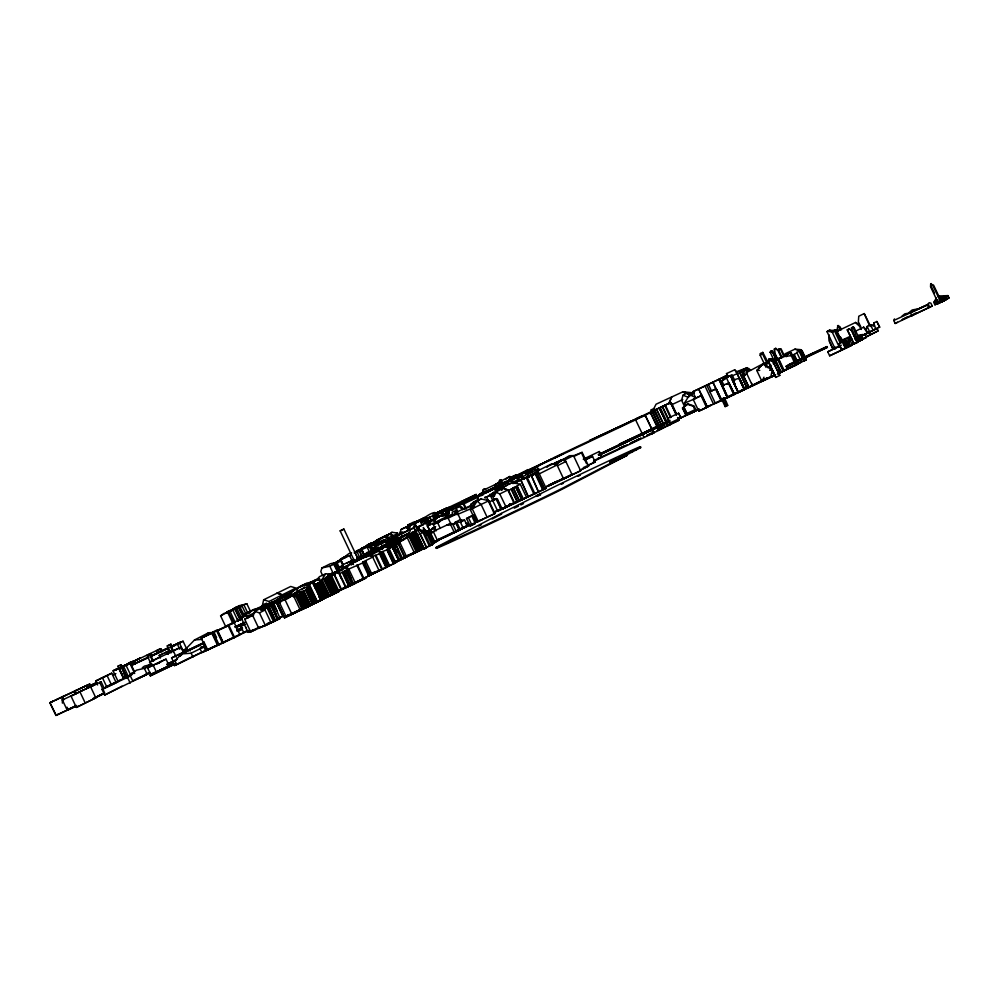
<?xml version="1.0" encoding="UTF-8"?>
<svg xmlns="http://www.w3.org/2000/svg" width="999" height="999" viewBox="0 0 999 999"><rect width="100%" height="100%" fill="white"/><g stroke="black" fill="none" stroke-linecap="round" stroke-linejoin="round"><path stroke-width="1.5" d="M478.109 499.937L478.121 497.152L462.912 504.22M480.981 498.913L474.875 502.36L470.254 509.577L476.298 522.352L494.967 513.511L488.923 500.736L480.981 498.913L477.122 501.036L472.252 508.766L478.284 521.553L481.493 519.892M478.221 500.399L478.246 496.403M849.887 335.177L850.836 339.473M452.247 513.324L452.272 512.225L455.469 510.739L455.394 513.511M860.114 340.559L859.377 340.884L858.166 337.612L861.762 335.939L863.411 338.973L861.6 339.86L860.676 337.874L861.762 335.939M261.75 609.964L261.863 606.218L264.747 605.906L262.088 607.105M335.027 575.586L335.152 571.678L339.598 573.613L340.921 577.971M335.152 571.678L334.578 575.786L341.059 589.51M127.647 663.786L132.992 661.263L134.316 663.286M274.613 619.567L268.893 606.331L275.225 620.866L280.132 618.418L273.426 603.146C266.159 606.705 286.688 593.194 286.688 594.592L283.529 597.152M944.817 297.078L942.719 298.289L944.942 296.179L943.493 296.666C947.139 306.693 944.092 292.282 942.881 298.002L944.817 297.078L946.016 299.638L941.545 301.998L933.628 285.202L930.681 283.928L930.544 286.75L938.461 303.484L944.779 300.349L943.818 300.874M799.1 351.124L803.795 361.051L806.243 359.827L801.885 350.624L799.937 350.424L795.891 353.421A1.936 0.749 -27.6 0 1 794.779 354.046L794.13 355.12L798.201 363.736L779.282 372.827M400.836 540.184L400.999 537.812L403.421 536.688M276.573 602.797L282.979 616.371L276.573 602.797L273.389 603.833M862.1 338.099L862.249 336.526M395.08 562.362L430.382 545.541L423.913 531.868L424.088 530.144L421.316 531.206L419.617 530.019L426.348 530.606L432.817 544.293L431.031 545.179L431.968 544.755L425.499 531.068L424.088 530.144M841.395 329.608L840.134 326.948L838.074 325.437L837.262 328.409L838.523 331.069M767.22 363.786L762.612 354.033L762.799 352.397L768.743 363.648M843.643 344.817L843.968 342.008L845.791 340.372L849.325 346.079L841.545 349.8L838.96 344.343L839.447 343.344L845.791 340.372M766.046 367.395L760.164 355.194L760.364 353.534L762.799 352.397M436.376 514.123L434.84 512.562C430.094 512.499 414.31 524.562 429.657 516.92L430.906 519.58M777.384 374.076L783.765 370.954L777.771 358.291L775.724 357.492L774.849 359.715L781.068 372.302L775.236 359.128L774.575 359.44L780.731 372.49L781.405 372.165M471.029 509.54L471.191 505.369L457.405 511.788L454.308 515.047M361.213 555.769L359.503 550.861L357.118 551.923L359.715 557.417M363.536 554.695L361.838 549.75L357.118 551.923M427.085 535.364L427.51 532.917L430.457 532.954L435.064 542.357L431.231 544.218M363.561 562.362L363.374 563.386L363.736 562.425L364.685 562.774L370.504 575.062L337.1 591.321L366.146 577.959L352.672 584.69M126.174 665.546L133.004 662.087L133.729 663.586L132.992 661.263M384.977 537.362L389.41 534.028L393.244 535.889M944.055 296.141L946.253 296.666L944.055 296.141L943.531 297.864L940.059 299.525L941.27 302.085L942.906 301.099M429.882 531.343L427.372 526.023L430.806 522.065M124.663 665.734L129.945 662.587L133.004 662.087L129.321 663.811M414.435 525.536L414.011 527.435L424.163 548.926L426.448 547.852L415.584 524.975L414.435 525.536L413.898 527.46L416.296 526.361L415.584 524.975M262.924 607.03L262.312 605.731L263.661 599.787L290.709 586.463L295.891 588.036L282.367 594.78L277.16 593.219M407.38 527.16L407.892 524.937L413.324 522.227L421.041 520.267L421.328 520.866M385.851 546.753L387.25 544.218L386.713 546.428L385.477 547.352M378.309 544.08L371.928 548.901L370.829 546.278L372.04 548.838L385.102 541.371L384.328 539.722L375.474 543.993M253.459 629.87L248.089 632.367L241.034 617.444L245.255 614.66L245.529 613.586L253.908 609.39L259.34 608.166M434.877 520.354L432.704 515.746L433.204 513.873L434.84 512.562M190.185 650.948L190.359 650.299M504.682 483.891L504.882 483.191L505.894 483.578M650.087 413.723L651.261 409.852L653.858 408.541L656.056 404.208L682.991 391.77L694.417 392.994M684.627 406.668L681.555 400.162L683.054 395.167L685.626 393.843L682.991 391.77M322.764 575.749L320.804 571.59L321.903 567.956L330.319 563.761L336.813 562.312M181.019 655.282L181.493 654.77L180.432 655.706M370.804 554.47L371.678 551.685L372.664 551.186L373.264 552.459M340.759 570.879L341.496 568.568L368.244 555.344L372.802 557.005L362.762 562.075L365.497 562.325L365.784 561.251L371.953 574.313M263.149 607.092L264.023 604.395L266.583 603.109M497.102 486.126L491.408 488.886L497.09 487.687M778.858 350.412L779.395 348.776L781.255 349.275L784.502 356.156M775.724 357.492L774.849 359.715L777.771 358.291M875.761 329.046L873.775 322.939L876.835 321.478L879.682 327.185L867.607 332.892L865.983 329.458L867.357 326.311M500.986 486.401L503.434 485.414M801.885 350.624L800.686 349.875M736.063 371.903L747.252 367.669L746.191 370.429M778.321 350.724L779.395 348.776M293.756 595.267L294.767 592.694L297.19 592.807M470.467 505.906L471.291 503.808L474.063 502.41L473.751 503.196M668.968 403.771L671.653 396.965L668.905 403.209L672.09 404.533L682.767 399.55L681.555 400.162M769.317 358.778L768.119 361.251L775.761 377.397L779.794 375.437L772.152 359.29L769.317 358.778L768.119 361.251L772.152 359.29M243.294 617.22L238.436 606.93L239.36 606.218L243.931 614.622M387.575 546.878L384.003 546.765L369.081 553.696L368.456 555.219L370.617 554.22M384.003 546.765L383.366 548.289L380.032 549.837M401.236 529.37L413.236 523.813L401.236 529.37L399.625 533.154L402.247 531.78M508.416 482.142L508.741 481.381M254.695 611.351L259.453 612.899L265.022 609.989L260.427 608.478L254.695 611.351L252.784 615.671L258.741 628.284L270.904 622.439L264.535 625.399M456.156 514.572L457.405 511.788M932.217 305.994L911.837 315.734L910.364 312.612L928.258 304.183L929.132 302.697L930.868 303.159L932.217 305.994L895.179 323.476L893.768 320.492L894.48 318.918M741.483 371.74L747.714 369.368L746.465 369.155L747.052 371.653M533.266 474.725L534.328 472.539L552.047 463.673L557.03 464.972L563.523 478.696L553.196 483.504M763.873 364.061L763.311 363.624L756.755 370.392L761.937 381.368L763.96 377.197M943.768 296.715L943.118 298.052L944.392 300.612L946.016 299.638M943.481 297.277L943.393 296.928M145.979 667.532C149.201 665.272 148.626 666.296 145.991 667.544M770.803 351.273C769.442 354.121 770.841 349.787 772.402 351.323L775.699 358.291M131.019 674.849L132.055 672.802M71.066 708.241L67.07 709.877L62.388 699.962L63.337 698.126M171.478 646.703L180.944 642.207L175.512 644.48M86.788 688.561L87.737 686.738L89.61 687.062L85.552 688.96M292.532 596.153L294.767 592.694M493.568 512.612L513.911 502.922L507.804 489.985L502.784 488.548L495.666 492.12L492.944 496.99L494.243 499.725M501.211 489.56L502.385 487.5L511.975 482.692L520.317 484.253L526.548 497.44L522.165 499.65L515.534 486.65L512.962 487.924L518.581 499.8M936.3 298.089L933.778 302.447L934.877 304.77L947.314 298.913L946.215 296.603L938.298 296.94M267.008 607.867L272.39 605.032L272.29 602.11L275.849 601.648M196.666 654.657L176.773 664.572L174.95 660.714L181.668 653.92L191.121 653.209L200.062 648.738L201.174 647.177L202.66 647.364M202.647 652.235L208.304 649.537L201.898 652.609L200.05 648.701L203.821 646.952L204.97 645.429M943.543 297.24L944.242 296.341M291.945 595.416L291.371 594.855L290.909 595.579L293.606 594.567L292.882 595.167M385.139 536.5L380.419 538.861L384.353 536.55L387.687 538.036L398.052 533.491L397.352 533.029L397.115 533.903M685.601 405.894L684.352 403.246L689.71 394.73L693.893 392.644M330.794 574.1L329.445 575.112L337.525 592.207L339.011 591.47L330.794 574.1L325.662 573.776L321.928 579.657L319.218 580.918M229.87 611.113L227.61 612.262L229.87 611.113L227.61 612.262L232.979 623.638M739.747 372.689L747.152 388.349L739.747 372.689L741.483 371.74L749.15 387.4M397.939 542.232L400.999 537.812M560.814 461.276L563.836 458.753M283.516 596.803L286.426 594.68M337.425 566.196L335.739 563.773L337.662 561.076L350.911 555.044M483.941 493.119L482.679 490.472L499.6 482.505L494.517 485.102L495.779 487.762M268.806 604.907L269.43 604.058L265.996 605.656M482.679 490.472L483.878 488.848L485.989 488.898M744.505 389.573L737.162 373.614L744.505 389.573L740.047 379.72M734.74 380.507L732.255 375.249C730.232 373.738 718.855 384.515 724.362 378.409M534.515 469.18L535.202 468.269L534.303 468.731M751.573 383.191L752.534 385.801L746.315 372.639L748.688 370.329L748.001 368.881L742.994 371.303L744.992 375.512L742.894 371.079M427.272 534.577L428.721 533.354L428.296 532.554M394.642 547.889L393.169 548.951L394.642 547.889L397.914 552.047L401.398 559.39L396.303 561.763M354.333 553.121L367.145 547.115L368.469 545.466L371.628 550.886M368.469 545.466L356.431 551.073L355.12 552.684L357.754 558.279M455.257 522.215L460.414 522.152L463.286 528.246L467.432 526.173L464.585 520.154L459.777 519.955L455.257 522.215L454.545 523.476M560.751 461.138L561.913 459.74L555.531 462.737M555.781 463.261L556.58 462.287L558.079 462.724M316.646 580.032L319.48 576.66L325.662 573.776M390.484 534.015L391.933 532.292L397.352 533.029M295.304 589.66L298.164 588.011L297.44 588.548M347.689 566.808L343.731 568.044L343.993 567.27L347.64 566.683M547.002 467.345L547.852 466.358M431.73 532.117L450.561 523.364L452.584 523.726L456.381 531.755M480.644 494.18L482.042 492.582L485.939 491.196L478.621 494.842M478.683 495.129L482.042 492.582M313.898 581.006L310.776 582.792L318.132 578.558M386.263 544.043L386.551 544.655L390.771 542.295M239.36 606.218L238.436 606.93L239.947 606.193L239.236 606.518M386.551 544.655L389.073 541.87L392.145 541.595M291.046 595.866L297.627 591.021L302.884 592.232L309.415 606.043M370.117 554.02L369.468 552.622L372.04 549.787L374.126 549.6M388.411 548.051L393.606 546.378L394.418 548.089L396.578 545.804L394.38 545.117L388.062 548.226M171.353 646.44L180.794 641.882M873.775 322.939L874.15 325.974L870.653 325.137L873.138 330.294M348.389 565.496L344.143 567.569M134.603 663.486L131.656 665.409L146.703 658.378M758.691 368.394L759.677 367.37M760.676 366.346L761.675 365.309M763.311 363.624L746.315 372.639M212.987 632.429L208.504 632.779L194.53 639.959L183.654 651.123L184.216 652.634M206.506 634.815L208.504 632.779M199.763 645.878L201.686 643.943L204.383 643.731M288.274 615.172L285.976 616.321L279.32 602.247L281.268 600.349L292.17 595.292L289.186 597.664M356.368 561.625L361.85 556.918L367.495 556.58M361.85 556.918L358.566 560.014M373.776 553.121L374.65 552.322M385.377 536.987L391.933 532.292M349.737 584.702L347.615 586.65L351.323 584.79M474.8 502.26L477.135 500.649M365.671 553.733L367.47 552.147M488.623 501.311L486.638 497.102L493.793 492.332L494.692 494.243M490.347 495.367L493.793 492.332M835.239 349.038L827.022 331.668L829.744 330.082L834.465 330.831L840.284 343.132L841.208 341.845L843.83 341.72L846.54 347.465L845.266 348.139L842.544 342.382L840.758 342.195L839.035 343.693L841.882 349.712M829.744 330.082L827.022 331.668M943.768 296.503L940.209 299.188L945.341 296.079L946.815 299.213L945.166 295.741L943.356 296.99M347.19 563.086L354.308 559.465M365.646 553.796L372.752 550.162M481.605 494.892L482.554 494.068M849.849 346.216L847.914 342.12L850.211 340.709L852.247 345.005L847.664 347.365M847.914 342.12L850.211 340.709M526.535 470.891L528.084 469.567L513.836 476.823L528.171 470.304M457.867 513.224L455.419 508.066L458.191 505.731L459.453 505.094L464.185 509.265M457.792 506.493L455.419 508.066M311.164 583.129L312.063 582.367M344.842 556.743L343.281 558.041L347.627 555.444M329.707 596.116L321.928 579.657L325.612 578.146L333.266 594.355L284.303 616.907L278.259 604.133L277.872 601.248L279.695 600.287L281.343 601.585M335.739 563.773L341.171 560.839L343.069 564.872M291.671 595.779L293.956 596.715L297.277 596.228L303.072 608.491L291.708 613.848L284.927 599.5L299.163 592.02L301.523 592.994L307.729 606.131L302.909 608.453M292.395 595.766L299.163 592.02M901.847 316.246L904.807 313.848L909.727 312.949M909.265 312.35L912.224 309.952L917.157 309.053M849.737 346.316L847.751 342.108L847.115 342.62L849.587 341.258M406.993 538.199L412.112 532.255L419.592 530.019L422.864 532.355L429.333 546.028M493.056 489.26L499.2 486.388L499.625 487.3L510.439 480.057L513.873 481.88L509.103 484.178L505.769 482.455M505.282 484.115L510.439 480.057M685.451 414.198C687.874 414.41 683.603 405.444 682.504 407.992L685.451 414.198L695.679 409.378L694.055 405.956L687.986 403.883L683.766 406.93M683.154 407.417L687.986 403.883M300.537 586.9L301.273 586.313M557.342 463.386L562.062 459.74L565.859 461.501L557.392 465.734M670.054 420.329L619.417 444.143L669.18 420.816M788.411 353.933L778.658 358.753L784.29 370.679L786.288 369.655M371.566 554.92L376.873 550.836L384.965 546.778L388.861 548.114L395.754 562.687L346.428 586.738L355.169 582.604L352.422 583.99L345.417 570.429L343.693 571.391L350.174 585.102L344.343 572.764M157.243 663.935L161.139 661.4L159.016 663.036M437.712 522.939L442.307 519.418L448.151 518.181L457.629 513.424L461.488 521.603M447.04 518.294L451.785 514.66L457.629 513.424M529.008 476.823L527.722 474.1L524.125 471.978L512.986 479.32L516.483 477.522M519.83 475.249L524.125 471.978M795.679 365.359L796.877 364.635L791.196 352.622L790.246 353.334L795.679 365.359L778.808 373.239M150.112 672.664L132.755 680.981L129.97 675.099L136.538 670.154L144.368 668.356L152.298 664.285L144.48 666.083L142.295 667.732M413.524 523.089L424.7 517.445L413.186 523.101M116.371 682.742L119.356 680.506M404.907 538.985L406.693 537.637L406.193 538.011M355.194 582.667L348.663 568.843L345.517 567.307L336.338 571.903L331.106 575.799M341.845 570.042L345.517 567.307M531.093 470.367L536.8 466.133M536.725 467.22L541.333 463.798L536.775 466.333M519.867 480.332L518.556 477.572L521.615 475.874L522.939 478.671M557.055 462.974L569.605 455.694L573.488 455.606L580.644 470.741L549.263 485.639L580.644 470.741M301.473 589.872L304.795 587.424L308.616 588.773L315.359 603.034L312.45 604.482L305.544 589.872L308.616 588.773M566.196 458.204L568.468 456.531M727.722 377.397L726.81 375.449L718.905 379.483L727.434 397.664L734.49 394.305L729.133 382.979L721.728 385.564L724.013 385.489L721.865 380.944L727.534 376.748L732.255 375.249M238.037 621.053L232.63 609.627C234.715 609.914 226.074 611.013 226.011 613.099L231.181 610.401M339.785 570.716L338.524 568.056C341.646 565.896 351.486 557.842 353.446 564.435M348.838 562.075L353.896 559.665M343.181 564.71L340.522 559.078L344.817 556.705M513.149 479.145L515.659 477.322L514.985 475.949L516.833 475.087L517.694 476.898M518.556 477.572L521.615 475.874M773.226 363.636L775.449 362.025M767.669 367.657L771.003 365.234M225.749 626.723L220.604 615.834L223.863 613.473L227.735 612.537M246.903 603.846L235.627 607.429L232.255 609.852L238.848 605.781L246.903 603.846L250.674 611.838M229.146 610.814L225.999 613.074L229.333 610.676L233.291 609.702L229.995 611.388L235.24 622.489M494.205 496.278L490.472 496.091L496.553 492.47M654.645 410.464L652.584 411.526L660.963 429.258L663.074 428.171L654.645 410.464L659.477 407.979L667.794 425.736L678.833 420.354L677.547 417.632L679.208 420.154L677.759 417.52M311.95 582.742L306.481 585.314L299.363 586.613L290.996 592.245L292.982 596.44M789.897 363.998L786.138 366.258L786.5 367.008L827.359 347.34L827.01 346.591L807.13 355.681L789.897 363.998L790.246 364.747L786.5 367.008M832.691 348.576L830.119 342.332M619.417 444.143L619.767 444.892L653.796 428.146L655.594 427.36L655.943 428.109L598.776 455.357L598.426 454.607L655.594 427.36M598.776 455.357L655.943 428.109M494.517 485.102L499.887 481.593M506.006 479.145L509.827 476.486L511.138 479.245M325.287 578.021L326.561 577.147L334.415 593.768L333.054 594.455L325.612 578.146M501.373 484.74L499.438 480.631L500.237 480.082L501.048 479.657L503.009 483.803M667.632 418.419L678.621 413.174L680.843 417.882L669.854 423.114L667.919 418.219M669.854 423.114L662.225 406.568L659.415 408.004L667.644 425.811L663.074 428.171M501.048 479.657L499.438 480.631M328.584 576.411L330.095 575.374L337.962 592.007L336.338 592.819L327.859 576.123L326.348 577.06L334.278 593.831L335.851 593.044L327.859 576.123M442.569 514.672L441.745 515.297L442.507 514.785L441.458 512.549L440.634 512.962L441.745 515.297L446.64 512.862L447.927 515.571M678.621 413.174L680.843 417.882M274.8 620.891L250.724 631.905L244.718 619.218L253.634 614.223M443.943 514.585L442.682 511.913L443.444 511.401L446.516 509.965L447.789 512.662M442.682 511.913L446.516 509.965M386.813 535.164L376.461 540.284L386.813 535.164L388.024 536.176M724.275 397.739C725.274 405.482 731.118 410.789 724.275 397.739L721.615 399.101L725.162 406.593L727.821 405.244M215.547 645.691L207.005 650.337L201.161 637.986L234.166 622.652L239.935 634.852L233.903 637.861L228.072 625.524L234.166 622.652M721.615 399.101L722.177 398.726L725.724 406.231L725.162 406.593M775.761 377.397L769.055 362.4M806.243 359.827L801.947 350.449M127.273 678.296L121.853 666.92L123.376 665.946L128.359 676.485M119.78 668.256L114.061 670.354L125.774 664.722L130.694 675.074M846.415 341.97L847.04 341.571M403.546 539.66L402.659 540.009M421.241 549.325L413.798 533.591L421.241 549.325L417.907 550.973L410.839 535.064L418.281 550.811L404.595 557.342L413.823 552.709M510.576 477.772L512.487 476.685M285.102 598.276L291.371 594.855M779.794 375.437L771.79 359.515L769.467 358.703M940.121 298.951L941.008 298.489L942.394 301.436L938.086 303.559L938.973 303.097M293.306 594.954L294.006 594.53M938.461 303.484L939.085 303.084M315.821 589.31L313.224 583.816L321.091 600.274L322.24 599.687L313.723 581.668C309.615 584.977 303.346 583.091 299.688 587.262L303.022 584.74L311.313 583.129M936.587 300.374L937.586 299.912L938.66 303.022L937.012 303.796L935.626 300.874L936.35 300.437L937.736 303.359L937.012 303.796M938.66 303.022L939.485 302.535M941.92 301.823L944.18 300.711M778.983 349.026L781.255 349.275M794.492 365.709L796.877 364.635M304.345 608.503L309.727 605.856L302.972 591.558L302.884 592.232M786.688 368.406L787.299 368.281M813.386 352.822L813.748 353.571L790.246 364.747M813.748 353.571L827.359 347.34M940.059 299.525L941.695 298.551M126.848 664.959L130.394 662.374M230.831 611.138L233.079 609.802L230.257 611.126M786.7 369.255L787.712 368.631M795.304 365.047L796.415 364.385L793.843 358.828M785.826 369.742L787.274 369.068M805.069 360.352L803.708 356.256M827.01 346.591L786.138 366.258M437.899 517.045L439.41 516.158M798.201 363.736L799.138 363.274M506.968 482.667L505.956 483.254L509.465 481.456M508.041 482.042L515.934 477.772L518.568 479.458L513.861 481.843L511.251 480.182M510.626 480.856L515.934 477.772M261.8 609.765L267.944 606.805L274.725 621.141L267.682 606.942L273.351 604.083L262.625 609.065M277.385 619.692L270.717 605.406M942.544 297.252L943.855 300.911M526.623 472.677L529.27 471.153L532.255 472.365L527.884 474.6L524.912 473.389L537.412 466.783M398.214 560.189L398.838 559.815M793.194 357.455L792.132 355.319M519.28 475.087L510.227 479.982L519.28 475.087L523.051 476.56L524.35 479.295M946.215 296.603L947.951 295.617L949.05 297.927L946.927 299.138L945.866 296.903M509.677 478.296L512.674 476.598L511.85 477.06M406.743 537.737L415.072 532.991L422.777 549.313M944.08 300.537L946.165 299.363M941.22 301.686L943.181 300.562M525.699 473.276L533.503 469.08L536.663 470.229M528.983 471.653L533.503 469.08M939.26 302.41L935.688 304.445L934.315 301.548M934.877 304.77L949.05 297.927M375.249 545.516L374.088 542.669L371.378 543.181L361.476 548.588L362.674 547.989M366.745 545.804L371.378 543.181M341.533 559.415L340.309 560.102L342.882 565.559M366.421 556.505L377.322 550.886L381.031 552.459L379.57 553.908M377.322 550.886L366.158 556.743M443.169 514.985L449.363 511.613M385.489 547.202L397.19 541.695L397.49 542.332L413.798 533.591M342.794 558.703L345.342 557.267M356.755 551.76L354.433 552.21M384.328 536.788L373.688 542.307L377.085 540.397L380.719 541.908L387.812 538.286L384.328 536.788L373.863 542.12L375.387 545.454M871.165 324.937L874.4 325.711M529.458 471.053L536.201 467.495M780.831 372.377L774.287 359.578L775.261 359.066M879.682 327.185L876.835 321.478M769.417 361.875L764.66 364.61L762.549 364.41L765.758 363.049L766.583 364.785L765.933 363.411M772.102 376.448L770.691 377.222L772.264 370.204L763.636 363.861M410.502 554.383L406.406 556.193M678.87 420.292L662.999 427.659M336.338 571.903L339.51 573.438L344.343 571.728M747.015 369.23L748.626 368.344L750.561 370.13M232.392 609.74L236.051 607.754L242.158 606.218L247.902 618.119M304.096 591.046L306.006 590.009L312.774 604.333L310.839 605.307L303.609 590.884L302.535 591.383L308.803 604.67M516.67 481.98L514.485 483.004M524.487 498.538L522.302 499.55M382.567 541.833L386.85 540.859L384.365 542.207L394.705 537.05M642.469 416.508L652.634 411.501L660.801 429.333L650.849 434.228L653.746 432.929L645.192 415.222L653.571 432.942M659.128 430.194L650.749 412.475M843.094 342.345L842.132 340.135L850.461 336.213M376.873 550.836L380.906 552.21L388.561 549.213L395.104 563.049L394.38 563.386M354.133 560.414L340.159 530.869L341.383 530.257L343.918 529.095L357.879 558.641M280.407 597.552L286.214 594.442L291.558 593.181M288.324 593.593L294.118 590.496M314.935 584.215L322.477 599.05L325.312 597.652L318.569 583.379L317.495 583.191L322.277 581.693L328.958 595.829M395.704 540.434L394.468 537.837L393.431 538.399L394.655 540.983M392.932 538.561L396.128 536.962L397.352 539.547M396.128 536.962L394.642 537.662L397.465 536.251L398.688 538.848M368.718 547.252L384.328 539.722M386.85 540.859L382.255 543.294L378.196 544.143M394.468 537.837L385.814 542.107M391.071 539.547L391.883 539.11M910.364 312.612L928.396 304.483L893.768 320.492M895.179 323.476L897.464 322.265M911.837 315.734L912.761 315.247M405.931 527.46L408.816 528.234L409.902 531.068M373.826 542.145L377.135 543.606L380.557 541.895L377.285 540.409L368.394 544.954L371.74 543.281M529.095 471.353L532.042 471.915L536.376 469.63M388.748 551.473L387.5 548.826L388.861 548.114M775.549 357.58L777.284 358.566L783.266 371.228M305.344 607.792L307.08 606.88L306.281 607.255M726.348 377.659L734.253 394.405M842.544 342.382L843.83 341.72M849.287 342.32L848.213 340.047L850.524 338.798M848.388 347.028L829.645 355.806L827.746 351.785L841.308 345.217M846.403 342.819L847.751 342.108M858.74 337.4L856.93 338.349L861.912 334.965L865.009 334.465L866.395 337.4L856.455 342.257L860.139 340.334M854.32 336.476L851.485 327.759L853.071 327.023L854.095 327.56L858.69 337.3L855.019 339.223L858.241 336.9L865.009 334.465M829.645 355.806L852.247 345.005M841.545 349.8L843.168 349.038M907.055 317.095L902.109 319.705L909.689 316.146M910.951 315.559L915.908 312.949M312.974 582.355L321.628 600.024L316.371 602.622L307.904 584.69L312.974 582.355L321.091 600.274M183.279 652.497L184.365 651.922M761.787 365.122L765.758 363.049M877.11 328.334L864.335 334.765L877.11 328.334L878.271 330.769L865.484 337.2L878.271 330.769M856.368 340.047L861.263 337.687L862.212 339.685L857.317 342.045L856.368 340.047L857.529 339.435M861.263 337.687L860.114 338.286L861.063 340.297L862.212 339.685M859.377 340.884L861.175 339.997L860.614 338.798M857.317 342.045L858.466 341.446M942.419 301.473L940.858 302.36L932.941 285.614L930.681 283.928M118.044 681.355L113.087 670.853L119.206 668.556L122.04 674.013M315.509 584.328L318.569 583.379M521.815 477.197L527.709 474.088M842.232 342.17L836.55 330.157L833.591 331.581M540.322 494.63L537.986 495.841L540.609 494.68L540.272 493.981L501.248 513.411L438.873 545.916A72.74 0.887 -25.3 0 0 436.526 547.19A72.827 0.887 -25.3 0 0 480.094 527.672L480.257 527.584A73.526 0.899 -25.3 0 0 484.328 525.686A72.827 0.887 -25.3 0 0 494.318 520.991L496.341 520.042A72.715 0.887 -25.3 0 0 519.418 509.103L521.965 507.892A72.827 0.887 -25.3 0 0 564.797 486.988L640.933 447.477L639.635 447.814A53.609 0.649 -25.3 0 0 630.019 451.973M536.813 496.453L536.488 495.754L552.897 487.549A53.609 0.649 -25.3 0 1 577.697 475.586A53.546 0.649 -25.3 0 1 596.178 466.833A53.609 0.649 -25.3 0 1 623.388 454.145L625.099 453.359A53.609 0.649 -25.3 0 1 639.298 447.115L640.609 446.778L610.127 462.462L610.451 463.161L627.347 455.257L627.01 454.557L610.127 462.462M443.281 544.492L439.21 546.615A72.715 0.887 -25.3 0 0 436.975 547.827A72.827 0.887 -25.3 0 0 480.419 528.371L480.594 528.284A73.526 0.899 -25.3 0 0 484.665 526.386A72.827 0.887 -25.3 0 0 494.642 521.69L496.678 520.741A72.715 0.887 -25.3 0 0 519.742 509.802L522.29 508.591A72.827 0.887 -25.3 0 0 565.134 487.687L627.347 455.257M450.087 540.946L456.893 537.412M478.746 526.011L481.431 524.612M492.17 519.018L501.573 514.11L501.248 513.411M520.866 504.957L523.501 503.596M514.435 478.034L515.659 477.397L486.463 491.096L487.874 490.384M321.903 567.956L329.82 566.196L335.614 563.448L339.435 571.515M438.411 512.05L437.587 512.475L444.205 509.403M501.298 484.353L497.177 486.476L501.71 484.702M92.957 698.638L104.67 692.931L99.663 682.329L101.149 681.817L104.221 688.311M123.801 678.284L118.057 666.121L118.631 665.821M160.389 658.079L159.191 655.544L161.85 654.17M437.737 512.549L438.499 512.15M159.191 655.544L169.755 650.474L170.954 653.009M439.285 511.825L440.047 511.426M446.628 508.404L447.39 508.016M448.189 507.679L448.951 507.292M500.674 481.181L509.827 476.486M436.65 514.31L432.929 516.221L451.536 507.48L447.652 509.315L448.926 512M461.95 501.273L464.06 500.287M150.737 664.622L149.588 662.2L159.94 657.005M433.104 516.183L435.102 520.292L433.091 516.146L468.156 499.575L452.759 506.98L453.696 506.505M441.358 511.975L439.822 512.699M466.233 502.522L464.985 499.887L465.634 499.55M453.833 506.281L451.086 507.567L452.809 510.164M450.624 508.004L451.998 510.576M149.588 662.2L180.956 647.177L183.816 653.246M510.389 477.659L512.674 476.598M512.699 476.66L516.108 474.912L510.551 477.51M466.683 500.786L471.241 498.426L476.286 497.29M513.124 477.46L508.791 479.682L511.825 479.295M420.267 525.736L417.157 527.297L423.426 524.388L422.29 525.024M498.339 485.664L506.106 482.417M523.976 472.265L540.409 464.51L539.435 464.997M501.748 484.09L510.339 480.232M518.044 475.836L521.403 474.1M538.873 470.529L536.95 466.446L554.695 457.23L670.829 402.422L662.3 406.531M290.784 593.843L292.033 596.478M499.625 487.3L503.196 485.464M173.327 661.563L171.591 657.891L204.233 642.457M98.489 696.365L100.437 695.029L92.895 698.975M104.283 693.543L94.218 698.289L100.025 694.979M204.258 642.507L171.591 657.891M721.865 380.944L723.064 380.332L721.927 377.959M827.484 331.268L832.179 332.018L834.465 330.831M294.218 613.061L292.495 613.923L308.354 606.543L301.548 592.157M638.099 439.31L638.848 438.948M660.963 428.621L661.738 428.246M707.966 406.593L698.788 411.188L693.219 399.425L695.766 398.139L701.86 395.304L707.429 407.08L698.788 411.188M710.202 405.444L707.092 406.943L708.029 406.506M735.564 393.519L736.188 393.156M76.561 705.756L55.932 715.434L49.95 702.772L52.835 701.298M65.072 695.554L56.743 699.475M113.087 670.853L119.555 667.594M114.111 670.391L122.677 666.47M123.489 665.896L125.774 664.722M126.611 664.447L130.307 662.424M75.724 693.855L74.5 691.283L77.36 689.822M122.065 667.057L140.572 657.879L122.577 666.708M74.513 691.296L89.748 684.053L90.959 686.613M135.377 664.035L134.053 661.238L137.812 659.303M97.602 684.977L95.742 681.031L111.713 673.201L116.046 682.367M151.648 665.184L147.028 655.406L148.327 654.745M152.71 661.276L149.413 654.295L150.712 653.633L151.748 655.819M161.638 651.61L160.302 648.801L156.543 650.736L157.867 653.533M169.88 651.56L167.245 645.966L168.544 645.292M176.786 644.33L172.053 646.54L170.941 644.18L169.63 644.855L172.939 651.835M71.004 696.078L90.484 686.525L95.842 697.851L76.361 707.417L71.004 696.078L72.128 695.504M74.051 694.605L83.217 689.909M387.212 535.302L389.473 534.153L392.994 535.377M177.335 644.055L183.054 641.221L186.551 648.613L182.954 650.449L186.938 648.588M461.6 503.846L466.383 501.398M531.943 468.593L530.382 469.393L551.635 459.128L529.108 469.63M149.8 672.901L104.67 695.029L101.985 689.36L119.343 680.456M129.97 675.099L133.941 673.051M513.986 478.521L509.328 480.919L511.938 479.62M101.985 689.36L130.182 676.073M55.932 715.434L58.816 713.96M71.104 708.303L56.181 715.321L49.95 702.772M95.142 697.202L95.804 696.852M76.361 707.417L95.842 697.851M706.805 385.202L719.405 379.245L727.984 397.39L715.384 403.346L706.805 385.202L692.744 391.77L695.766 398.139M104.67 695.029L118.756 687.799M119.843 687.237L122.015 686.126M132.755 680.981L140.759 676.897M169.818 663.436L173.014 661.8M742.994 371.303L746.403 369.98M746.191 369.805L748.001 368.881M693.219 399.425L701.86 395.304M721.665 400.349L712.911 382.28L721.49 400.437L716.183 388.748L709.902 391.758L716.345 388.686M764.635 364.061L765.471 364.111M280.794 617.22L278.109 618.456M667.856 425.711L659.215 408.116M701.323 409.915L721.827 400.274L716.183 388.748M727.434 397.664L722.327 385.427M727.984 397.39L735.389 393.606M751.498 385.876L774.7 375.149M738.848 392.257L740.009 391.658M757.841 382.854L758.591 382.467M752.11 385.876L757.342 383.341M765.796 379.158L767.032 378.534M120.854 664.785L127.36 678.259M220.604 615.834L225.25 613.461M95.742 681.031L111.713 673.201M101.948 694.168L103.022 693.581L101.024 694.517M740.521 390.896L741.982 390.147L741.083 390.572M744.53 389.298L739.522 378.122L732.442 380.319L738.224 392.57L730.706 375.936M769.193 377.335L762.324 380.731M235.577 609.165L238.886 607.879L240.959 611.788M421.016 525.536L422.102 524.987M490.472 496.091L493.968 494.318M689.822 396.228L687.886 397.215L683.054 395.167M323.114 599.05L325.187 598.076M323.688 598.738L317.57 601.336M332.143 594.655L339.011 591.47M688.323 414.473L689.535 413.861M755.431 383.978L761.076 381.306M782.055 371.803L778.383 373.514M235.502 607.517L239.261 606.668L232.542 609.79M239.685 607.467L242.158 606.218M422.315 525.349L421.079 522.739L421.89 522.327M425.337 520.541L423.926 521.253L427.16 519.817L428.384 522.402M427.16 519.817L425.749 520.529L426.973 523.114M447.564 512.15L435.214 518.506L434.103 516.158L435.514 515.447M438.386 516.958L437.287 514.622L435.876 515.334L436.988 517.682L438.611 516.92L436.426 518.019M438.673 516.733L440.459 515.921L438.686 516.758L437.574 514.398L438.386 513.986M447.652 509.315L448.464 508.903M453.958 509.527L452.659 506.805L453.484 506.393M457.817 507.654L456.543 504.97L455.731 505.382L457.005 508.066M553.409 458.404L563.299 453.671M418.344 526.91L417.232 527.472L418.494 530.132M435.264 518.369L428.546 521.615L441.658 515.496M437.512 517.257L438.723 516.645M418.294 530.207C408.466 527.534 454.195 512.262 428.284 522.002M436.988 517.682L445.079 513.773L446.353 516.458M307.929 584.752L313.286 582.38M260.689 610.164L261.95 609.527M393.606 546.378L389.123 548.651M268.719 623.863L263.461 626.473L274.725 621.141M338.886 590.309L341.371 589.185M304.92 607.529L305.994 606.98L300.087 594.842L298.464 594.48L297.003 595.192L298.876 599.15M466.833 525.774L468.706 524.825L467.957 523.239L465.746 523.464M397.053 561.588L397.964 561.126L395.417 562.312M405.906 556.967L402.547 558.653M699.05 409.303L677.896 419.081M336.363 562.899L335.614 563.448M418.156 527.01L423.451 524.438M349.9 562.425L351.186 565.122M386.988 545.579L391.233 544.505L390.959 543.906L383.067 547.664L400.686 539.373M401.061 539.31L387.038 545.679M394.53 543.056L397.377 541.62L396.503 541.895M427.372 526.023L448.826 515.621M429.957 533.941L433.541 532.13L437.724 540.971L433.778 542.944L435.064 542.357M435.227 541.358L440.134 538.898L435.327 541.583M445.03 536.775L442.182 537.962M410.052 554.595L406.056 556.518L422.49 548.688L420.916 549.462M457.979 530.719L460.289 529.645L456.655 521.977M501.585 508.816L493.931 512.537L497.002 510.988M501.76 509.29L502.41 508.966M512.649 503.921L502.734 508.803M476.298 522.352L480.844 519.967L436.75 540.484M513.474 503.671L517.857 501.461M481.243 520.092L483.304 519.055M385.464 541.883L389.61 539.935L386.113 541.733M380.906 546.728L409.19 532.966L380.906 546.728L382.155 549.375M356.968 559.078L357.729 558.703M308.941 583.091L315.859 579.62L322.502 580.881L321.166 581.48L322.277 581.693M387.699 544.105L391.108 542.382M372.053 552.584L372.977 552.385M374.288 551.723L378.184 549.762M296.079 612.312L284.503 617.857L276.386 600.699L290.896 593.781M375.761 551.198L378.271 549.937M297.627 591.021L304.795 587.424M268.781 606.381L275.462 620.766L274.55 621.216L267.944 606.805M413.499 533.778L415.072 532.991M486.638 497.102L489.71 495.566M436.263 530.806L433.191 524.288L439.622 521.977M450.561 515.696L451.885 515.034M334.54 573.975L335.602 573.438M330.956 576.111L334.116 574.525M389.373 547.702L398.039 543.556L404.72 557.692M426.136 530.719L425.599 530.956M341.496 568.568L344.18 567.382L348.776 569.068L362.612 562.986L363.561 563.336L369.368 575.624M435.614 526.71L432.142 528.459L435.414 526.935M470.891 509.253L470.254 509.577L488.923 500.736L487.025 499.937M425.811 532.142L433.866 528.271L435.064 530.819M492.632 500.449L496.341 498.588L501.223 508.928L497.514 510.776L489.822 494.305M453.022 524.65L455.906 523.201L459.265 530.307L435.639 541.47M284.303 616.907L288.199 615.022L285.901 616.171M444.942 536.575L453.983 532.005L445.005 536.713M433.241 542.544L438.224 539.984M454.595 531.805L464.06 527.047M368.132 575.287L368.843 574.937M405.706 556.655L409.215 554.92M442.982 537.899L448.763 534.902M378.721 570.304L379.632 569.842M449.425 534.877L445.442 536.838M455.094 532.055L458.891 529.907L455.307 531.93M318.818 600.524L319.63 600.124M400.636 559.49L407.13 556.231M457.03 531.218L461.001 529.22M314.185 603.221L315.372 602.622M320.005 581.992L326.998 596.803L325.924 597.34L319.168 583.029M334.715 571.903L339.161 573.826L345.579 587.4L351.935 584.215L345.417 570.429M407.267 556.53L398.726 560.701L392.282 547.052L398.776 560.676L395.567 562.287M553.121 483.291L554.695 482.505M298.301 611.226L300.874 609.939M325.037 597.951L330.444 595.441L321.578 599.887M380.207 555.282L386.001 567.532L387.737 566.67L380.906 552.21M503.721 508.466L507.042 506.805M567.707 476.835L569.555 475.911M731.967 394.817L726.822 397.402L748.963 387.05M737.262 392.495L739.36 391.433M760.251 381.63L763.436 380.045M764.547 379.483L767.756 377.872M384.353 536.55L389.41 534.028M361.288 548.551L371.303 543.568L374.15 544.817L370.716 546.528L367.869 545.279M407.892 524.937L414.922 523.326L421.041 520.267M440.372 511.138L446.803 507.929L434.765 513.736M386.026 541.495L397.465 536.251M356.893 558.316L372.527 550.486M290.996 592.245L292.782 591.346M266.795 604.932L284.353 596.128M692.744 391.77L726.985 375.362L727.921 377.335M276.386 600.699L291.283 593.431M201.161 637.986L207.268 635.139M328.683 574.974L332.704 572.964L335.327 573.938M272.789 603.171L271.753 603.696L272.39 605.032M368.244 555.344L343.306 567.607L345.529 567.332M522.564 479.258L527.222 476.923M513.848 483.479L534.94 473.376L542.769 489.922L502.235 508.891M538.286 471.703L535.452 473.139L543.269 489.685L546.116 488.249L538.286 471.703L512.774 483.566M556.131 465.147L553.596 463.973L562.062 459.74M416.62 534.003L414.061 533.816L417.395 533.516M388.661 547.802L399.887 542.494L406.63 556.755L396.74 561.438M557.03 464.972L539.298 473.838M573.888 456.468L582.117 452.36L588.598 466.083L580.382 470.192M369.131 554.982L372.352 556.356L380.007 553.708L386.451 567.332L370.804 574.837M416.321 535.626L417.669 534.952L424.138 548.638M365.784 561.251L363.012 562.612L364.048 563.074M502.385 487.5L508.503 490.159L511.7 489.235L517.682 501.885L521.765 499.837L515.534 486.65M522.976 499.225L516.745 486.038L520.317 484.253M511.7 489.235L513.673 488.249L519.655 500.899M516.146 486.925L517.357 486.313L523.376 499.038M426.049 533.041L428.621 531.755L433.541 532.13M238.087 630.943L242.245 628.87M466.533 518.481L471.74 515.946L475.287 523.464L471.928 525.137L470.092 525.998L466.533 518.481L471.74 515.946M174.088 663.386L150 675.112L150.35 675.861L176.024 663.586M216.746 645.479L225.974 640.871M219.78 644.392L219.056 644.755L212.987 631.93L216.433 630.332L217.507 630.719M245.454 624.175L240.871 626.311L243.681 632.517L246.628 631.056M248.239 630.706L213.037 647.327L215.509 646.103M248.089 632.367L250.849 631.006M252.035 630.394L253.209 629.807M250.724 631.905L255.157 629.682M268.057 623.289L268.931 622.852M262.213 626.56L265.472 624.937M278.684 618.356L282.779 616.308L275.774 619.555M698.95 409.016L689.347 413.823L698.751 409.453M510.177 504.045L509.502 505.132L511.688 503.733L509.215 504.52L511.688 503.733M291.708 613.848L299.176 610.114M377.31 570.978L372.327 573.476M434.128 542.769L431.805 537.874L434.128 542.769L432.542 543.568L428.134 534.14M449.113 535.039L450.699 534.253M444.68 536.563L470.067 524.575M499.138 510.077L513.911 502.922M555.407 482.08L553.946 482.817L571.977 474.463L563.523 478.696M284.503 617.857L315.359 603.034M409.652 555.057L416.396 551.923M546.378 486.638L556.356 481.643M297.839 611.251L303.808 608.466L298.426 610.951M384.952 567.769L395.754 562.687M417.632 551.348L432.817 544.293M545.641 487.25L563.374 478.371M305.195 607.679L307.842 606.48M316.159 602.297L322.39 599.188M345.229 587.749L336.226 592.257L354.82 583.616M381.468 569.53L385.264 567.632M505.744 507.529L517.544 501.635M554.495 483.204L556.918 481.993M356.78 582.367L359.765 580.869M430.382 545.541L431.968 544.755M510.064 505.107L497.614 511.213L517.22 502.097L510.988 488.911M346.016 587.737L346.74 587.375M348.064 586.8L348.776 586.45M563.274 479.12L571.503 475M350.087 585.889L350.811 585.526M470.092 525.998L475.287 523.464M530.382 495.804L535.052 493.481M741.283 390.472L747.489 387.362M753.721 384.615L767.332 377.784M368.519 544.954L373.102 543.019L368.369 544.68M368.606 545.129L374.076 542.682M339.997 560.526L332.367 564.185L339.935 560.414M384.652 541.808L407.43 531.018M400.362 534.29L394.992 536.913M400.524 534.215L404.77 532.005M407.58 530.944L413.786 527.847L415.634 531.755M263.661 599.787L268.993 601.498L282.38 594.817L277.035 593.119M353.733 560.739L351.049 562.087L352.197 561.8M284.927 599.5L290.309 596.815M561.251 459.865L565.059 459.815L573.488 455.606M507.804 489.985L499.875 493.931L495.666 492.12M181.668 653.92L201.686 643.943M196.803 654.582L212.962 647.09L174.475 665.596L172.577 661.588L177.223 659.278M174.95 660.714L176.124 659.939L172.577 661.588M202.697 647.439L200.562 647.827L204.345 646.066L206.431 650.474M200.062 648.738L200.811 648.363M174.475 665.596L177.735 663.973M190.647 657.542L178.821 663.436M856.106 330.919L863.673 327.148L866.17 329.695M498.214 510.327L499.263 509.802M461.6 529.095L462.325 528.733M324.513 598.026L325.237 597.664L318.244 582.867M326.298 597.127L326.998 596.778M301.486 609.827L302.123 609.515M393.156 538.186L393.931 537.799M262.312 605.731L263.536 605.119M538.898 468.768L536.525 469.942L533.99 468.531M397.49 542.332L403.421 539.398M678.845 418.843L694.655 411.526M338.524 568.056L342.57 566.058M480.519 493.918L481.156 493.593M430.332 524.512L427.385 525.949M350.774 577.984L346.865 569.717L348.663 568.843M346.178 570.791L347.602 570.092L353.371 583.491M363.561 563.336L364.685 562.774M297.277 596.228L298.002 595.879L303.234 608.379M417.295 551.723L420.117 550.349L404.483 557.767M150.35 675.861L174.45 664.135M308.604 606.118L313.224 603.871M649.874 434.078L648.938 434.54M870.691 326.473L864.222 313.574L858.753 316.221L858.291 323.139L861.338 329.445M598.426 454.607L629.083 440.284M640.559 416.808L642.594 415.796L635.177 419.305L640.022 416.958M398.526 541.908L400.075 541.183M147.59 667.844L166.021 659.153L169.131 665.709L156.319 671.877L150.687 674.4L147.59 667.844L166.021 659.153M150.687 674.4L155.819 671.94M494.88 511.775L496.778 510.889M395.679 561.338L396.591 560.901M300.462 610.102L301.198 609.752M303.958 608.491L304.882 608.054M298.439 611.051L299.4 610.601M431.543 521.128L429.682 517.195L432.704 515.746M583.266 459.19L599.263 451.536L601.748 456.793L593.681 460.639M234.952 626.885L244.593 622.402M236.488 627.072L243.719 623.713M460.414 522.152L464.585 520.154M149.488 672.827L148.676 673.226L149.463 672.864M515.834 502.509L516.633 502.11L515.984 502.41M307.517 606.593L310.264 605.319M553.621 463.873L555.619 462.924L555.956 463.586M398.601 541.982L402.073 540.322L400.599 540.958M304.795 604.345L299.812 593.806L301.523 592.994M300.087 594.842L300.824 594.492L306.044 606.98M150.424 672.414L149.65 672.777M580.332 470.017L588.598 466.083M557.692 480.919L549.925 484.59L551.098 484.028M499.65 509.565L500.362 509.228M453.858 532.817L452.984 533.229M416.87 551.923L412.125 554.195M312.824 603.359L313.586 602.996M301.161 609.702L302.222 609.19M760.164 355.194L762.612 354.033M528.221 472.165L532.042 470.354M493.444 488.948L496.715 487.4L497.964 487.812M847.277 329.745L849.187 328.833L851.835 330.457L857.467 342.345L853.808 344.031L847.277 329.745L854.182 343.906M584.427 460.089L592.544 456.393L595.192 462L583.254 467.669M584.577 460.164L592.544 456.393M588.411 465.072L595.192 462M150 675.112L173.351 663.998L173.701 664.747M853.808 344.031L857.467 342.345M424.163 548.926L426.448 547.852M306.343 607.267L304.121 608.304M232.63 609.627L235.302 608.591L240.747 620.104M536.95 466.446L645.366 415.209M771.216 361.026L775.236 359.128M836.113 331.693L855.619 322.452L860.551 326.498M467.257 507.867L469.817 506.655M631.293 439.41L643.156 433.791M243.481 623.176L235.439 626.922M619.767 444.892L669.492 421.778M243.831 623.925L235.789 627.672M600.436 457.455L627.16 444.805M629.969 443.481L641.221 438.149L631.293 442.694M646.665 435.502L647.827 435.064M738.224 392.57L744.205 389.735L738.661 377.997M747.152 388.349L775.574 374.925M799.525 363.087L801.398 362.187L796.69 352.235M593.468 461.388L653.746 432.929M770.142 352.422L772.402 351.323L770.291 352.322L774.088 360.776M800.536 349.625L794.929 349.163L785.027 353.833L785.339 355.756L786.313 355.307L786.538 356.618M772.452 361.413L791.196 352.622M309.765 583.191L319.63 578.546M369.405 555.506L377.672 551.623M285.427 595.691L288.199 594.393M388.024 548.051L399.887 542.494M789.859 367.47L796.453 364.36M778.658 372.889L806.355 359.752M763.948 380.257L769.043 377.872M646.653 435.614L647.839 434.952M835.801 347.04L832.679 348.576L829.27 341.321L829.158 334.99L829.545 341.121M846.315 342.145L850.286 340.272M938.635 302.635L941.745 301.161M399.488 559.602L403.309 557.804M395.479 561.625L399.388 559.79M394.755 562.312L406.63 556.755M371.678 573.364L375.324 571.64M394.78 562.437L402.684 558.716L395.991 544.58M370.204 574.263L373.476 572.714M342.108 529.92L343.918 529.095M341.97 530.032L340.159 530.869M503.896 483.204L516.52 477.285M744.854 389.41L739.522 378.122M56.781 699.562L50.162 702.572L89.748 684.053M74.575 691.183L86.651 685.539L87.887 688.174M172.078 646.778L175.412 645.217L174.887 644.717L171.541 646.266M854.095 327.56L851.485 327.759M393.756 544.18L397.577 542.382M164.485 652.934L169.755 650.474M388.723 547.927L398.039 543.556M761.937 381.368L774.7 375.337L772.264 370.204L770.204 368.693M935.626 300.874L937.574 299.912M846.84 342.62L849.612 341.321M827.746 351.785L840.221 345.941M862.187 335.389L867.307 332.979L863.673 327.148M68.394 709.702L75.037 706.58M851.548 344.043L853.92 342.932M858.541 341.084L866.395 337.4M842.981 349.051L849.325 346.079M536.488 495.754L540.272 493.981M656.693 409.415L665.134 427.11M739.26 371.391L747.252 367.669M435.127 513.811L476.361 494.368L464.985 499.887M407.23 527.822L408.491 530.494L406.905 527.135L410.464 526.997M421.715 520.679L423.476 519.867L423.414 518.981M501.873 483.266L506.53 481.093M513.236 477.797L515.134 476.91M732.504 375.786L737.162 373.614M448.701 508.553L450.499 507.767M521.765 474.3L525.774 472.427M527.01 471.853L535.576 468.081M737.037 373.776L739.909 372.44M340.522 559.078L343.181 557.842M233.217 609.552L235.302 608.591M741.458 372.215L748.301 369.18M508.391 481.443L477.097 496.041L477.547 497.015M467.12 499.862L470.017 498.526L470.604 499.775L480.631 495.079L482.23 495.229M836.55 330.157L833.004 330.419L833.129 331.768M480.894 495.791L483.466 494.592M765.871 363.449L768.481 362.225M771.103 361.001L776.023 358.703M118.057 666.121L120.966 664.722M733.166 380.219L732.442 380.319M122.452 666.57L127.647 664.148M134.053 661.238L160.302 648.801M119.73 668.144L115.797 669.78M147.028 655.406L150.699 653.633M167.245 645.966L170.941 644.18M159.066 649.862L160.989 648.963L162.275 651.698M385.202 545.292L369.468 552.622M97.115 680.294L97.964 679.894M99.513 679.058L107.08 675.574L111.413 684.74M134.678 673.501L130.819 665.322L148.626 657.005M151.349 655.756L168.019 647.901M151.049 655.931L168.868 647.614M148.888 657.255L130.819 665.322M151.349 656.106L168.956 647.876M183.054 641.221L177.16 643.693L179.795 649.275M151.836 655.981L168.282 648.301M90.385 685.439L95.979 682.829M113.012 674.887L115.722 673.626M90.31 685.601L97.228 682.379M112.862 675.087L115.584 673.813M387.287 547.202L390.572 545.491M261.863 606.218L244.206 614.447L241.034 617.444L249.862 615.009L255.294 612.399M62.388 699.962L101.149 681.817M97.178 683.803L95.604 684.59M94.281 685.202L87.999 687.861M423.913 531.868L419.168 534.203L420.192 533.728L426.648 547.415L425.636 547.877M166.945 653.733L180.956 647.177M227.098 625.499L242.045 618.518M219.505 629.72L227.797 625.849M696.128 410.502L698.638 409.34M132.318 674.412L106.731 686.4L103.933 688.536L114.985 683.391M235.177 626.935L244.655 622.502M743.019 389.672L751.011 385.939M709.265 405.831L711.3 404.932M713.636 403.758L721.84 399.925M724.575 398.651L774.65 375.262M650.262 433.616L654.108 431.818M657.117 430.419L659.677 429.22M729.32 396.715L747.377 388.236M618.843 448.514L624.375 445.929M185.589 651.997L197.989 646.203M67.07 709.877L76.561 705.444M76.399 705.956L68.269 709.765L67.058 707.205M166.758 664.173L172.352 661.563M167.944 663.86L171.928 661.875M145.554 674.362L148.277 673.089M167.595 664.148L175.886 660.376M142.008 676.298L149.862 672.627M168.157 664.135L173.714 661.538M166.958 664.822L173.814 661.625M136.376 679.42L147.44 674.25M514.26 508.179L518.481 506.206L518.156 505.506M777.672 359.752L774.55 353.134L774.412 348.938L775.711 348.339L778.97 351.011L782.105 357.63M724.3 376.948L727.397 375.512M554.795 457.754L560.339 455.169M406.955 527.147L423.176 519.58L425.124 520.679L424.762 518.931L427.397 517.569L429.345 521.715M452.659 506.805L456.543 504.97M354.545 552.747L357.23 551.498M343.094 558.191L345.379 557.367M437.574 514.398L441.458 512.549M483.928 492.682L496.54 486.813L499.612 489.26M434.103 516.158L437.287 514.622M457.917 506.755L457.542 505.294L462.637 502.922L464.048 503.883L466.009 508.041M459.503 504.495L476.885 496.403M340.434 560.039L348.851 553.621L351.636 552.922M421.079 522.739L424.962 520.904L426.186 523.501M359.34 551.823L361.663 550.749M477.547 496.865L495.104 488.561L497.365 490.497M458.716 506.206L448.888 510.789L448.901 516.483L452.135 514.46M404.208 532.38L388.386 539.685L413.786 527.847M441.633 515.272L448.089 512.262M428.821 521.453L433.653 519.293M495.766 490.422L501.585 487.712L501.723 490.409L501.685 487.862L507.342 485.239M549.1 465.771L556.58 462.287M429.495 521.64L430.182 521.316M557.08 463.061L560.451 461.488M457.355 509.952L455.956 510.601L454.832 513.786L457.455 512.574M391.958 541.183L392.245 541.808L390.909 541.708M439.96 521.016L452.31 515.272M406.693 537.637L399.051 541.67L402.247 540.197M312.774 582.042L318.157 579.545M261.601 610.139L261.501 607.13L272.29 602.11M265.222 605.694L274.663 601.298M488.686 502.285L496.341 498.588M425.374 532.217L433.866 528.271M268.694 606.443L275.287 620.854M201.973 637.812L214.073 632.317L212.987 631.93M215.16 631.655L228.883 625.337L234.628 637.499L207.005 650.337M279.32 602.247L287.774 598.314M644.355 433.229L647.951 431.556M649.15 431.006L666.92 422.777M244.718 619.218L253.659 615.059M753.721 384.702L759.19 382.167M771.44 376.748L774.799 375.187M236.813 630.057L242.457 627.434M548.226 485.452L549 485.089M237.412 630.094L241.608 628.146M546.89 486.338L547.789 485.926M200.574 647.851L204.358 646.091M236.863 631.056L242.52 628.433M239.148 630.806L241.92 629.52M511.476 504.458L546.116 488.249M458.791 529.507L459.89 528.995M461.288 528.346L468.706 524.825M455.282 531.331L469.88 524.612M436.663 540.284L439.348 539.035M439.96 538.611L444.193 536.638M440.134 538.898L438.249 540.034M444.717 536.638L467.432 526.173M480.881 520.042L494.967 513.511M432.867 542.544L459.265 530.307M433.841 542.782L437.724 540.971M412 553.359L415.646 551.673M401.511 558.279L402.847 557.654M403.746 557.205L404.57 556.818M227.397 640.222L247.203 631.031M386.95 566.283L390.272 564.747M368.219 575.436L370.879 574.2M370.504 575.062L369.193 575.674L380.207 570.154M256.818 628.309L260.514 626.598M345.567 587.05L342.27 588.686M253.671 629.782L256.281 628.571M267.857 623.388L270.729 622.052M275.374 620.616L280.132 618.418M278.334 619.318L272.078 604.745L275.861 614.098M320.654 599.65L329.445 595.566L327.872 596.378L321.178 582.217M306.943 606.268L310.439 604.645M312.762 603.558L316.371 601.885M307.143 606.693L322.24 599.687M727.697 377.01L726.51 373.589L734.677 369.805L737.412 372.44M373.064 542.957L371.466 543.369M367.819 546.266L356.431 551.073M446.64 512.862L445.929 513.124L446.853 512.874M791.595 356.293L794.13 355.12M282.392 597.652L283.179 597.29M287.65 595.367L286.913 595.666M264.46 608.778L265.322 608.379M648.938 434.428L649.887 434.003M406.006 556.406L411.863 553.696M243.681 632.517L248.252 630.406M193.356 656.243L194.493 655.719M309.24 605.294L316.096 602.11M290.509 614.822L291.296 614.46M295.766 612.537L295.03 612.837M366.92 545.054L370.929 543.206L373.576 543.356M416.009 530.981L403.434 536.675M368.119 554.969L382.867 548.176M286.251 596.066L287.812 598.551M309.727 605.856L310.502 605.456L303.609 590.884M493.831 487.724L501.648 483.966M429.071 521.416L433.853 519.218M493.369 500.087L497.402 498.938L501.948 508.553L500.949 509.053L496.116 498.838M236.463 607.941L239.261 606.668M791.395 366.883L792.145 366.546M442.22 516.321L448.588 514.972M245.255 614.66L245.891 614.373M247.315 613.736L250.162 612.449L245.529 613.586M255.432 610.089L259.428 608.304M862.674 339.298L863.411 338.973M582.117 452.36L572.939 456.006M599.263 451.536L601.748 456.793M457.255 514.585L470.666 508.778M485.027 493.194L488.561 491.683M684.352 403.246L695.254 398.589M233.304 609.752L233.629 610.426M483.479 493.144L487.212 491.62M491.483 489.273L483.753 492.869L486.663 491.695M327.947 574.875L332.704 572.964M387.937 545.104L390.959 543.906M695.679 409.378L694.842 409.702L693.756 407.405M683.628 407.217L686.85 413.574L683.816 407.142M341.795 569.243L329.545 574.812L335.227 573.713M744.592 370.492L747.527 369.455M682.504 407.992L685.726 414.098M871.54 324.725L867.132 326.461L869.679 331.918M373.601 549.1L378.908 547.102M746.852 373.788L743.106 375.174L748.938 387.512M744.804 370.404L746.153 369.942M261.501 607.13L263.873 606.318M389.56 547.489L391.571 546.803M433.191 524.288L437.662 522.827L440.309 528.421M370.929 555.007L371.803 554.832M428.721 533.354L430.756 533.254M395.404 542.232L387.874 545.554L387.25 544.218M397.19 541.695L401.111 540.534M842.132 340.135L850.686 337.699M236.051 607.754L232.193 609.677L234.241 608.166L237.962 607.33L238.286 608.016M338.524 570.629L342.345 569.705M218.282 630.257L217.482 630.444L223.314 642.769M335.539 572.489L336.526 572.277M848.213 340.047L852.147 339.185M494.692 487.2L500.998 485.864M471.291 503.808L473.314 503.384M313.723 581.668L306.531 583.141L304.171 584.715M857.592 335.514L862.549 334.503L859.177 335.876M480.581 495.192L472.19 497.577L477.759 496.64M791.083 355.644L783.041 356.73M635.576 419.767L644.068 437.487M598.114 458.191L599.025 458.116M173.152 650.474L171.241 646.453L171.99 646.39M194.53 639.959L202.035 639.385M331.019 574.525L334.328 574.275M360.489 557.692L364.548 557.454M371.378 553.696L368.943 553.808L354.008 560.751L356.456 560.639M450.337 524.775L446.903 524.925L455.906 523.201M938.673 296.016L947.951 295.617M470.604 499.775L471.528 499.75L470.017 498.526M756.755 370.392L759.777 370.354M475.462 502.659L472.964 502.634L474.238 505.319M369.081 553.696L371.453 553.783M403.234 539.772L403.921 539.797M434.153 518.968L435.614 519.093M421.316 531.206L423.489 531.406M406.069 535.489L408.641 535.739M171.241 646.453L172.053 646.54M689.522 395.005L684.415 392.108L692.282 394.992M499.2 486.388L500.924 486.625M525.936 472.777L526.585 472.889M394.468 545.304L396.578 545.804L398.863 552.622M157.417 650.137L158.104 650.312M771.091 351.136L772.227 351.436L775.524 358.404M160.302 648.788L160.989 648.963M858.153 338.299L859.177 338.574M499.75 493.893L506.006 506.88M687.012 393.569L692.07 395.092M687.175 404.195L693.206 406.256M388.748 533.891L389.473 534.153M362.762 562.075L363.736 562.425M387.5 548.826L388.561 549.213M238.823 606.493L243.781 616.445M433.216 520.991L436.039 522.065M794.929 349.163L799.325 350.874M228.109 611.5L234.066 623.014M514.547 477.522L518.356 478.996M329.445 575.112L330.095 575.374M651.261 409.852L653.758 410.901M394.755 547.727L397.04 552.547M512.962 487.924L513.673 488.249M379.32 553.384L380.007 553.708M689.71 394.73L695.242 397.352M346.865 569.717L347.602 570.092M519.43 474.388L523.039 476.511M834.577 329.682L835.863 330.519L841.545 342.52M760.364 353.534L761.3 354.158M299.812 593.806L300.824 594.492M297.003 595.192L298.002 595.879M772.19 372.502L774.45 374.113M849.187 328.833L851.46 330.594L857.08 342.482M776.91 369.855L780.456 372.615M837.524 325.786L840.758 330.007M653.858 408.541L656.243 410.414M493.044 494.243L494.78 495.654M416.471 533.978L417.669 534.952M472.415 505.706L474.562 507.567M458.191 505.731L462.687 509.69M477.122 501.036L481.168 504.62L487.212 517.395M278.321 598.776L279.87 600.199M855.619 322.452L860.089 326.785M669.642 402.023L672.177 404.483L676.385 413.636M775.711 348.339L778.508 351.273L781.63 357.892M277.872 601.248L279.857 603.396M840.421 338.024L838.498 335.801L841.071 337.687L842.981 341.72M457.542 505.294L458.429 506.493M425.611 530.744L423.239 527.534L424.612 530.344M129.945 662.587L130.582 663.461M462.637 502.922L465.984 509.34M435.027 518.643L433.266 516.096L435.214 520.217M734.677 369.805L736.725 372.789M124.126 674.712L125.874 677.297M400.574 538.449L401.973 540.671M726.51 373.589L727.759 375.636M400.337 538.661L401.635 540.859M318.906 596.253L320.991 600.312L314.985 603.321L306.481 585.314M734.49 394.305L728.771 383.154L734.128 394.468M734.827 384.34L732.816 380.382L738.348 392.507L730.556 376.024M363.773 553.896L361.825 549.775L362.362 552.609M943.993 296.516L945.554 299.8M941.22 298.938L939.884 296.503L940.808 299.188M934.452 293.094L931.243 286.313L931.23 283.566M929.732 307.292L928.258 304.183L927.247 304.707L928.72 307.829M869.53 325.574L864.222 313.574M869.242 332.467L870.391 334.902M858.865 322.789L860.651 326.573M861.75 336.613L862.974 339.198M861.338 336.401L862.262 338.349M856.88 338.249L853.071 327.023M848.538 341.583L850.574 345.879M845.304 341.371L847.889 346.828M832.179 332.018L839.285 347.065M824.262 348.002L824.612 348.751M800.923 350.162L802.097 352.647M803.858 356.368L805.619 360.09M799.937 350.424L804.719 360.564M799.587 350.886L804.282 360.814M800.861 358.728L801.223 359.478M794.03 354.283L798.438 363.599M780.731 349.6L783.978 356.468M778.97 352.11L781.568 357.605M776.648 356.955L774.762 352.997L774.412 348.938M731.093 375.849L735.064 384.228M728.358 382.954L733.865 394.617M719.08 379.395L727.659 397.552M715.559 389.086L721.041 400.674M708.416 384.378L711.513 390.934M704.994 386.051L713.561 404.22M707.267 407.142L698.688 388.986L707.105 407.23L701.71 395.367M701.048 395.716L706.618 407.492M676.56 414.747L670.791 402.435L676.36 414.847M670.454 402.622L676.261 414.897M665.334 405.094L671.141 417.357M664.735 405.369L670.541 417.644M662.474 406.443L668.281 418.718M669.567 421.441L670.853 424.163M660.214 407.592L668.606 425.324M656.493 409.515L664.934 427.21M662.861 428.271L654.482 410.552L662.812 428.296M652.372 411.625L660.751 429.358M650.349 412.662L658.728 430.394M650.561 430.407L650.911 431.168M635.951 449.2L636.288 449.9M632.205 450.961L632.529 451.66M619.617 444.38L619.979 445.129M599.962 454.083L600.324 454.832M582.005 454.07L586.55 463.686M565.072 459.827L572.215 474.95M536.825 472.452L544.655 488.998M538.923 478.196L543.493 487.862M532.042 471.915L533.628 475.274M526.748 470.941L527.709 473.002M527.884 474.6L529.17 477.347M525.212 471.665L525.749 472.789M527.16 477.285L534.977 493.843M526.211 477.734L534.04 494.28M520.604 476.61L521.915 479.383M508.503 490.159L514.747 503.346M500.237 480.082L502.197 484.228M498.613 482.242L499.925 485.014M488.911 502.272L494.343 513.773M478.696 495.442L479.158 496.416M473.638 515.059L476.898 521.953M468.381 517.619L471.928 525.137M456.118 522.265L459.74 529.92M445.754 510.477L447.015 513.149M445.766 513.449L447.04 516.146M448.151 518.181L450.736 523.626M450.212 523.776L454.445 532.729M434.852 518.606L435.177 519.293M428.571 522.102L429.82 524.762M430.557 529.932L431.755 532.492M426.461 523.164L430.232 531.143M430.894 534.79L434.577 542.569M424.15 521.316L425.387 523.913M423.176 519.58L424.5 522.365M429.508 533.628L433.903 542.944M419.717 529.557L418.469 526.898L419.48 529.67M414.922 523.326L415.384 524.313M412.5 534.24L419.942 549.974M408.054 526.635L410.102 530.968M411.863 534.59L419.28 550.287M409.503 535.739L416.945 551.473M408.791 536.126L416.208 551.823M406.943 537.062L414.36 552.747M401.223 534.115L402.447 536.713M396.878 536.563L398.102 539.148M395.542 537.275L396.765 539.86M398.351 543.256L405.094 557.517M394.018 537.986L395.254 540.571M393.868 541.408L392.632 538.811L393.294 541.708M390.472 539.86L391.695 542.457M394.168 548.476L399.725 560.239M387.687 538.036L389.173 541.171M387.175 549.949L393.693 563.748M386.888 549.875L393.494 563.848M380.307 541.845L382.317 546.091M383.067 551.798L389.672 565.759M382.217 551.548L389.073 566.046M376.111 555.656L382.555 569.28M375.075 555.269L381.855 569.605M372.352 556.356L379.233 570.916M367.145 547.115L369.106 551.273M361.775 549.612L363.773 553.896M370.005 571.89L371.303 574.625M359.503 550.861L361.451 554.969M365.984 567.17L369.855 575.362M362.612 562.986L368.731 575.923M357.742 565.384L363.873 578.359M356.78 565.034L363.224 578.658M349.7 555.731L352.272 561.188M351.985 561.913L353.234 564.547M337.662 561.076L338.112 562.025M342.907 572.502L349.113 585.651M342.133 572.127L348.639 585.876M337.013 562.749L339.56 568.131M339.51 573.438L346.016 587.187M334.428 564.06L338.236 572.127M333.816 564.198L337.662 572.327M335.676 576.947L340.859 587.912M329.82 566.196L333.666 574.325M324.475 579.095L331.98 594.992M323.464 578.708L331.318 595.304M324.962 589.522L327.497 594.88M324.388 593.081L325.662 595.779M317.32 583.94L324.088 598.264M316.558 583.791L323.526 598.526M309.278 584.378L317.62 602.035M308.816 584.477L317.207 602.222M308.466 584.64L316.858 602.397M307.055 589.597L313.786 603.833M306.531 589.422L313.424 603.995M301.386 592.345L308.142 606.655M296.316 588.698L297.652 591.52M298.464 594.48L304.695 607.654M295.642 595.841L301.885 609.053M293.956 596.715L300.187 609.902M284.852 596.753L286.101 599.4M282.367 594.78L283.441 597.052M273.426 603.146L277.16 611.038M271.241 605.157L278.009 619.492M268.993 601.498L270.055 603.733M267.495 607.03L274.163 621.415M266.845 607.33L273.626 621.665M264.023 604.395L264.922 606.281M264.348 608.578L271.129 622.914M259.453 612.899L265.297 625.249M244.118 605.269L247.889 613.249M240.322 608.803L242.844 614.135M237.138 608.778L242.17 619.442M245.754 627.11L246.104 627.859M234.69 608.653L240.284 620.466M231.044 610.464L231.406 611.238M217.457 630.594L223.214 642.794L224.026 642.407L222.49 643.156L216.433 630.332M214.648 633.541L216.571 637.612M203.896 641.87L207.73 649.974M203.821 646.952L205.669 650.861M191.121 653.209L192.957 657.067M179.458 643.069L184.028 652.709M173.376 651.073L176.249 657.142M167.095 651.835L168.294 654.382M150.1 653.945L153.559 661.288M153.222 665.322L156.319 671.877M144.368 668.356L147.153 674.263M130.594 663.486L134.515 671.79M127.535 677.434L130.207 683.091M126.311 677.222L120.517 664.947L125.787 677.484M118.881 668.731L123.476 678.458M102.485 677.884L106.831 687.075M86.888 685.514L88.099 688.074M79.97 691.895L85.327 703.221M75.574 693.893L74.376 691.345L62.35 696.902L63.574 699.849M62.363 696.952L63.574 699.5M63.474 699.887L62.15 697.077L62.4 703.134M721.99 385.577L727.484 397.639M237.175 618.531L238.361 621.241M314.185 596.927L316.371 602.622M423.214 518.568L423.476 519.867M514.985 475.949L515.172 477.647M496.54 486.813L496.865 489.597M516.833 475.087L517.02 477.247M385.289 536.151L385.302 537.537M495.104 488.561L495.142 493.868M561.475 484.228A53.609 0.649 -25.3 0 1 563.361 483.316M610.014 461.201A53.609 0.649 -25.3 0 1 616.246 458.304M578.021 476.286A53.546 0.649 -25.3 0 1 580.282 475.212M769.779 368.132A105.295 3.309 36.3 0 1 763.81 363.773M484.877 497.377C484.403 499.725 488.324 495.279 484.877 497.377M149.188 664.685L146.94 666.77L149.188 664.685M449.013 513.249L446.628 514.66L449.013 513.249M478.496 499.413L472.964 502.634L478.496 499.413M180.981 655.219L179.62 656.093L181.593 654.982L180.981 655.219M670.591 424.363L669.755 424.775L670.591 424.35M492.357 489.46L489.123 491.133L492.382 489.585M96.266 696.915L95.03 697.926L96.266 696.915M520.916 480.194L528.384 496.915L520.916 480.194M264.922 605.544L267.607 605.082L264.922 605.544M218.319 645.067L217.595 645.429L211.751 633.079L212.562 632.891L218.319 645.067M563.161 478.883L557.517 481.568L563.211 478.933M632.842 420.429L589.735 440.472L632.842 420.429M728.958 383.179L726.485 384.34L728.958 383.179M531.206 475.262L538.536 492.032L531.206 475.262M772.264 370.192L769.792 370.229L772.264 370.204M320.991 600.312L319.043 596.191L320.991 600.312"/></g></svg>
